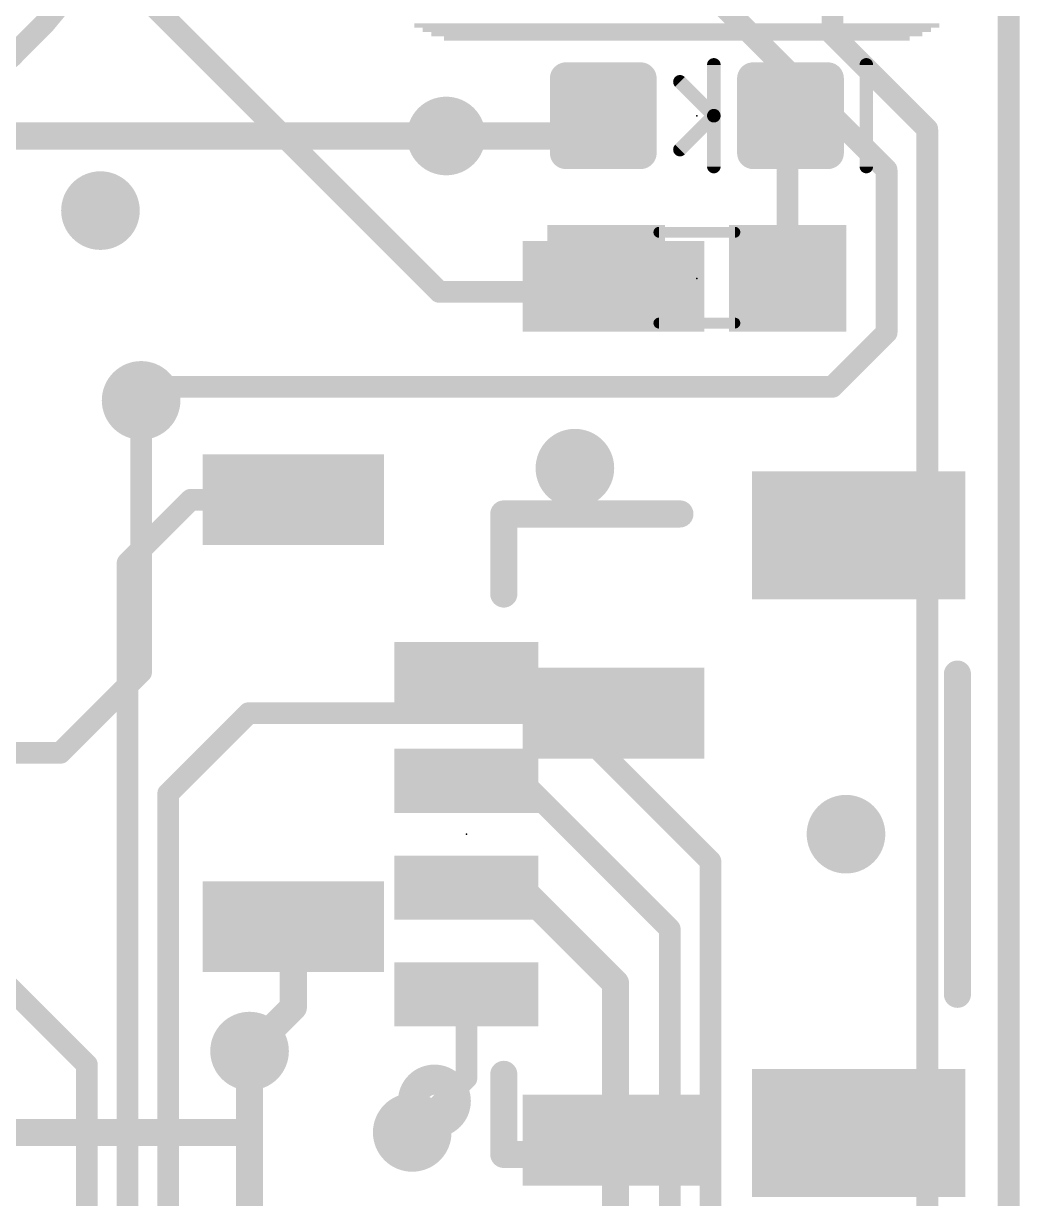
# Model space of a CAD drawing. Extents: x -29 to 78, y -11 to 40.
# Drawn here: x 16.17 to 25.5, y 10.56 to 21.56 of the extents above; entities that cross this region are included whole.
import ezdxf

# ---------------------------------------------------------------- set-up
doc = ezdxf.new("R2010")
doc.units = 0
for name, color, linetype in [('1', 12, 'CONTINUOUS'), ('16', 53, 'CONTINUOUS'), ('18', 110, 'CONTINUOUS'), ('20', 53, 'CONTINUOUS'), ('21', 41, 'CONTINUOUS'), ('22', 40, 'CONTINUOUS'), ('23', 53, 'CONTINUOUS'), ('51', 53, 'CONTINUOUS')]:
    doc.layers.add(name, color=color, linetype=linetype)

# ---------------------------------------------------------------- blocks, each defined once
blk = doc.blocks.new('RECT160000X160000R30')
at = {"const_width": 0.15}
blk.add_lwpolyline([(0.425, -0.35), (0.425, 0.35, 0.4142), (0.35, 0.425), (-0.35, 0.425, 0.4142), (-0.425, 0.35), (-0.425, -0.35, 0.4142), (-0.35, -0.425), (0.35, -0.425, 0.4142)], format="xyb", close=True, dxfattribs=at)
blk.add_solid([(-0.3754, -0.3754), (0.3754, -0.3754), (-0.3754, 0.3754), (0.3754, 0.3754)])
blk = doc.blocks.new('RECT')
blk.add_solid([(-0.5, -0.5), (0.5, -0.5), (-0.5, 0.5), (0.5, 0.5)])
blk = doc.blocks.new('ROUNDV')
at = {"const_width": 0.5}
blk.add_lwpolyline([(0, -0.25, 1), (0, 0.25, 1), (0, -0.25)], format="xyb", dxfattribs=at)

msp = doc.modelspace()

# ---------------------------------------------------------------- linework, layer by layer
at = {"layer": '1'}
for points, const_width in [([(25.4, 30.48), (25.4, 0)], 0.2032), ([(20.066, 19.05), (15.875, 23.241)], 0.2032), ([(21.412, 20.511), (21.602, 20.701)], 0.254), ([(23.356, 20.701), (23.329, 20.674)], 0.2032), ([(23.329, 20.674), (23.329, 19.177)], 0.2032), ([(20.13, 20.511), (21.412, 20.511)], 0.254), ([(21.502, 19.05), (21.629, 19.177)], 0.2032), ([(21.502, 19.05), (20.066, 19.05)], 0.2032), ([(17.272, 18.034), (17.272, 15.488)], 0.2032), ([(17.272, 15.488), (16.516, 14.732)], 0.2032), ([(20.32, 15.47), (20.852, 15.47)], 0.2032), ([(20.852, 15.47), (22.606, 13.716)], 0.2032), ([(15.5, 14.732), (16.516, 14.732)], 0.2032), ([(20.32, 14.47), (20.836, 14.47)], 0.2032), ([(20.836, 14.47), (22.225, 13.081)], 0.2032), ([(22.606, 6.223), (22.606, 13.716)], 0.2032), ([(20.32, 13.47), (20.82, 13.47)], 0.254), ([(20.82, 13.47), (21.717, 12.573)], 0.254), ([(22.225, 6.604), (22.225, 13.081)], 0.2032), ([(21.717, 10.16), (21.717, 12.573)], 0.254), ([(20.32, 12.47), (20.32, 11.684)], 0.2032), ([(18.288, 11.176), (18.288, 11.938)], 0.254), ([(20.32, 11.684), (19.812, 11.176)], 0.2032), ([(15.24, 11.176), (18.288, 11.176)], 0.254), ([(18.288, 9.994), (18.288, 11.176)], 0.254)]:
    msp.add_lwpolyline(points, dxfattribs=dict(at, const_width=const_width))
for points, const_width in [([(21.6469, 20.6561, 1), (21.5571, 20.7459)], 0.127), ([(23.3798, 20.674, 1), (23.2782, 20.674)], 0.1016), ([(23.2931, 20.7099, 1), (23.3649, 20.6381)], 0.1016), ([(23.3919, 20.6651, 1), (23.3201, 20.7369)], 0.1016), ([(20.13, 20.5745, 1), (20.13, 20.4475)], 0.127), ([(21.3671, 20.5559, 1), (21.4569, 20.4661)], 0.127), ([(21.412, 20.4475, 1), (21.412, 20.5745)], 0.127), ([(21.6649, 19.1411, 1), (21.5931, 19.2129)], 0.1016), ([(23.2782, 19.177, 1), (23.3798, 19.177)], 0.1016), ([(20.066, 19.1008, 1), (20.066, 18.9992)], 0.1016), ([(20.0301, 19.0141, 1), (20.1019, 19.0859)], 0.1016), ([(21.4661, 19.0859, 1), (21.5379, 19.0141)], 0.1016), ([(21.502, 18.9992, 1), (21.502, 19.1008)], 0.1016), ([(17.3228, 18.034, 1), (17.2212, 18.034)], 0.1016), ([(17.2212, 15.488, 1), (17.3228, 15.488)], 0.1016), ([(17.3079, 15.4521, 1), (17.2361, 15.5239)], 0.1016), ([(20.32, 15.5208, 1), (20.32, 15.4192)], 0.1016), ([(20.8879, 15.5059, 1), (20.8161, 15.4341)], 0.1016), ([(20.852, 15.4192, 1), (20.852, 15.5208)], 0.1016), ([(16.4801, 14.7679, 1), (16.5519, 14.6961)], 0.1016), ([(16.516, 14.6812, 1), (16.516, 14.7828)], 0.1016), ([(20.32, 14.5208, 1), (20.32, 14.4192)], 0.1016), ([(20.8719, 14.5059, 1), (20.8001, 14.4341)], 0.1016), ([(20.836, 14.4192, 1), (20.836, 14.5208)], 0.1016), ([(22.6568, 13.716, 1), (22.5552, 13.716)], 0.1016), ([(22.5701, 13.6801, 1), (22.6419, 13.7519)], 0.1016), ([(20.32, 13.5335, 1), (20.32, 13.4065)], 0.127), ([(20.8649, 13.5149, 1), (20.7751, 13.4251)], 0.127), ([(20.82, 13.4065, 1), (20.82, 13.5335)], 0.127), ([(22.2758, 13.081, 1), (22.1742, 13.081)], 0.1016), ([(22.1891, 13.0451, 1), (22.2609, 13.1169)], 0.1016), ([(21.7805, 12.573, 1), (21.6535, 12.573)], 0.127), ([(21.6721, 12.5281, 1), (21.7619, 12.6179)], 0.127), ([(20.3708, 12.47, 1), (20.2692, 12.47)], 0.1016), ([(18.3515, 11.938, 1), (18.2245, 11.938)], 0.127), ([(20.3559, 11.6481, 1), (20.2841, 11.7199)], 0.1016), ([(20.2692, 11.684, 1), (20.3708, 11.684)], 0.1016), ([(18.3515, 11.176, 1), (18.2245, 11.176)], 0.127), ([(18.2245, 11.176, 1), (18.3515, 11.176)], 0.127), ([(18.288, 11.1125, 1), (18.288, 11.2395)], 0.127), ([(19.7761, 11.2119, 1), (19.8479, 11.1401)], 0.1016)]:
    msp.add_lwpolyline(points, format="xyb", dxfattribs=dict(at, const_width=const_width))
at = {"layer": '16'}
for points, const_width in [([(25.4, 30.48), (25.4, 0)], 0.2032), ([(23.749, 23.495), (23.749, 21.463)], 0.2032), ([(22.733, 21.717), (24.257, 20.193)], 0.2032), ([(24.638, 20.574), (23.749, 21.463)], 0.2032), ([(12.954, 20.511), (20.13, 20.511)], 0.254), ([(24.638, 7.747), (24.638, 20.574)], 0.2032), ([(24.257, 20.193), (24.257, 18.669)], 0.2032), ([(24.257, 18.669), (23.749, 18.161)], 0.2032), ([(17.399, 18.161), (17.272, 18.034)], 0.2032), ([(23.749, 18.161), (17.399, 18.161)], 0.2032), ([(17.7386, 17.1036), (17.145, 16.51)], 0.2032), ([(18.6982, 17.1036), (17.7386, 17.1036)], 0.2032), ([(17.145, 16.51), (17.145, 3.175)], 0.2032), ([(18.2786, 15.1036), (17.526, 14.351)], 0.2032), ([(21.6982, 15.1036), (18.2786, 15.1036)], 0.2032), ([(16.764, 11.811), (14.224, 14.351)], 0.2032), ([(17.526, 14.351), (17.526, 5.334)], 0.2032), ([(18.6982, 12.3482), (18.6982, 13.1036)], 0.254), ([(18.288, 11.938), (18.6982, 12.3482)], 0.254), ([(16.764, 2.032), (16.764, 11.811)], 0.2032)]:
    msp.add_lwpolyline(points, dxfattribs=dict(at, const_width=const_width))
for points, const_width in [([(23.7849, 21.4989, 1), (23.7131, 21.4271)], 0.1016), ([(23.6982, 21.463, 1), (23.7998, 21.463)], 0.1016), ([(20.13, 20.4475, 1), (20.13, 20.5745)], 0.127), ([(24.6888, 20.574, 1), (24.5872, 20.574)], 0.1016), ([(24.6021, 20.5381, 1), (24.6739, 20.6099)], 0.1016), ([(24.3078, 20.193, 1), (24.2062, 20.193)], 0.1016), ([(24.2211, 20.1571, 1), (24.2929, 20.2289)], 0.1016), ([(24.2062, 18.669, 1), (24.3078, 18.669)], 0.1016), ([(24.2929, 18.6331, 1), (24.2211, 18.7049)], 0.1016), ([(17.399, 18.2118, 1), (17.399, 18.1102)], 0.1016), ([(17.4349, 18.1251, 1), (17.3631, 18.1969)], 0.1016), ([(23.7131, 18.1969, 1), (23.7849, 18.1251)], 0.1016), ([(23.749, 18.1102, 1), (23.749, 18.2118)], 0.1016), ([(17.2361, 18.0699, 1), (17.3079, 17.9981)], 0.1016), ([(17.7386, 17.1544, 1), (17.7386, 17.0528)], 0.1016), ([(17.7745, 17.0677, 1), (17.7027, 17.1395)], 0.1016), ([(18.6982, 17.0528, 1), (18.6982, 17.1544)], 0.1016), ([(17.1958, 16.51, 1), (17.0942, 16.51)], 0.1016), ([(17.1091, 16.5459, 1), (17.1809, 16.4741)], 0.1016), ([(18.2786, 15.1544, 1), (18.2786, 15.0528)], 0.1016), ([(18.3145, 15.0677, 1), (18.2427, 15.1395)], 0.1016), ([(21.6982, 15.0528, 1), (21.6982, 15.1544)], 0.1016), ([(17.5768, 14.351, 1), (17.4752, 14.351)], 0.1016), ([(17.4901, 14.3869, 1), (17.5619, 14.3151)], 0.1016), ([(18.7617, 13.1036, 1), (18.6347, 13.1036)], 0.127), ([(18.7431, 12.3033, 1), (18.6533, 12.3931)], 0.127), ([(18.6347, 12.3482, 1), (18.7617, 12.3482)], 0.127), ([(18.2431, 11.9829, 1), (18.3329, 11.8931)], 0.127), ([(16.8148, 11.811, 1), (16.7132, 11.811)], 0.1016), ([(16.7281, 11.7751, 1), (16.7999, 11.8469)], 0.1016)]:
    msp.add_lwpolyline(points, format="xyb", dxfattribs=dict(at, const_width=const_width))
at = {"layer": '20', "const_width": 0.2032}
msp.add_lwpolyline([(25.4, 30.48), (25.4, 0)], dxfattribs=at)
at = {"layer": '21'}
for points, const_width in [([(24.0665, 21.1773), (24.0665, 20.2248)], 0.127), ([(20.67, 16.22), (20.67, 16.97)], 0.254), ([(20.67, 16.97), (22.32, 16.97)], 0.254), ([(24.92, 12.47), (24.92, 15.47)], 0.254), ([(20.67, 10.97), (20.67, 11.72)], 0.254), ([(22.32, 10.97), (20.67, 10.97)], 0.254)]:
    msp.add_lwpolyline(points, dxfattribs=dict(at, const_width=const_width))
for points, const_width in [([(24.0983, 21.1773, 1), (24.0348, 21.1773)], 0.0635), ([(24.0348, 20.2248, 1), (24.0983, 20.2248)], 0.0635), ([(20.7335, 16.97, 1), (20.6065, 16.97)], 0.127), ([(20.67, 17.0335, 1), (20.67, 16.9065)], 0.127), ([(22.32, 16.9065, 1), (22.32, 17.0335)], 0.127), ([(20.6065, 16.22, 1), (20.7335, 16.22)], 0.127), ([(24.9835, 15.47, 1), (24.8565, 15.47)], 0.127), ([(24.8565, 12.47, 1), (24.9835, 12.47)], 0.127), ([(20.02, 11.3286, 1), (20.02, 11.6114, 1), (20.02, 11.3286)], 0.4), ([(20.7335, 11.72, 1), (20.6065, 11.72)], 0.127), ([(20.67, 11.0335, 1), (20.67, 10.9065)], 0.127), ([(20.6065, 10.97, 1), (20.7335, 10.97)], 0.127), ([(22.32, 10.9065, 1), (22.32, 11.0335)], 0.127)]:
    msp.add_lwpolyline(points, format="xyb", dxfattribs=dict(at, const_width=const_width))
at = {"layer": '22', "const_width": 0.2032}
msp.add_lwpolyline([(14.554, 20.311, 0.1388), (16.654, 21.911)], format="xyb", dxfattribs=at)
at = {"layer": '23'}
for p in [(22.479, 20.701), (22.479, 19.177), (20.32, 13.97)]:
    msp.add_point(p, dxfattribs=at)
at = {"layer": '51'}
for points, const_width in [([(22.6378, 21.1773), (22.6378, 20.701)], 0.127), ([(22.6378, 20.701), (22.3203, 21.0185)], 0.127), ([(22.6378, 20.701), (22.3203, 20.3835)], 0.127), ([(22.6378, 20.701), (22.6378, 20.2248)], 0.127), ([(22.123, 19.609), (22.835, 19.609)], 0.1016), ([(22.123, 18.758), (22.835, 18.758)], 0.1016)]:
    msp.add_lwpolyline(points, dxfattribs=dict(at, const_width=const_width))
for points, const_width in [([(22.6695, 21.1773, 1), (22.606, 21.1773)], 0.0635), ([(22.3427, 21.041, 1), (22.2978, 20.996)], 0.0635), ([(22.6695, 20.701, 1), (22.606, 20.701)], 0.0635), ([(22.606, 20.701, 1), (22.6695, 20.701)], 0.0635), ([(22.6602, 20.6785, 1), (22.6153, 20.7235)], 0.0635), ([(22.6153, 20.6785, 1), (22.6602, 20.7235)], 0.0635), ([(22.2978, 20.406, 1), (22.3427, 20.361)], 0.0635), ([(22.606, 20.2248, 1), (22.6695, 20.2248)], 0.0635), ([(22.123, 19.6344, 1), (22.123, 19.5836)], 0.0508), ([(22.835, 19.5836, 1), (22.835, 19.6344)], 0.0508), ([(22.123, 18.7834, 1), (22.123, 18.7326)], 0.0508), ([(22.835, 18.7326, 1), (22.835, 18.7834)], 0.0508)]:
    msp.add_lwpolyline(points, format="xyb", dxfattribs=dict(at, const_width=const_width))

# ---------------------------------------------------------------- block references
at = {"layer": '1', "rotation": 270}
for p in [(21.602, 20.701), (23.356, 20.701)]:
    msp.add_blockref('RECT160000X160000R30', p, dxfattribs=at)
at = {"layer": '1', "xscale": 1.1}
for p in [(21.629, 19.177), (23.329, 19.177)]:
    msp.add_blockref('RECT', p, dxfattribs=at)
at = {"layer": '1', "rotation": 90}
for p, xscale, yscale in [((23.995, 16.77), 1.2, 2), ((20.32, 15.47), 0.6, 1.35), ((20.32, 14.47), 0.6, 1.35), ((20.32, 13.47), 0.6, 1.35), ((20.32, 12.47), 0.6, 1.35), ((23.995, 11.17), 1.2, 2)]:
    msp.add_blockref('RECT', p, dxfattribs=dict(at, xscale=xscale, yscale=yscale))
at = {"layer": '16', "xscale": 0.85, "yscale": 1.7, "rotation": 270}
for p in [(21.6982, 19.1036), (18.6982, 17.1036), (21.6982, 15.1036), (18.6982, 13.1036), (21.6982, 11.1036)]:
    msp.add_blockref('RECT', p, dxfattribs=at)
at = {"layer": '18', "xscale": 0.7366, "yscale": 0.7366}
for p in [(20.13, 20.511), (20.13, 20.511), (16.891, 19.812), (16.891, 19.812), (17.272, 18.034), (17.272, 18.034), (21.336, 17.399), (21.336, 17.399), (23.876, 13.97), (23.876, 13.97), (18.288, 11.938), (18.288, 11.938), (19.812, 11.176), (19.812, 11.176)]:
    msp.add_blockref('ROUNDV', p, dxfattribs=at)
at = {"layer": '21', "yscale": 0.04}
for p, xscale in [((22.291, 21.545), 4.92), ((22.291, 21.505), 4.76), ((22.291, 21.465), 4.6), ((22.291, 21.425), 4.36)]:
    msp.add_blockref('RECT', p, dxfattribs=dict(at, xscale=xscale))
at = {"layer": '51', "xscale": 0.5001, "yscale": 0.95}
for p in [(21.8909, 19.1821), (23.0593, 19.1821)]:
    msp.add_blockref('RECT', p, dxfattribs=at)

doc.saveas('drawing.dxf')
